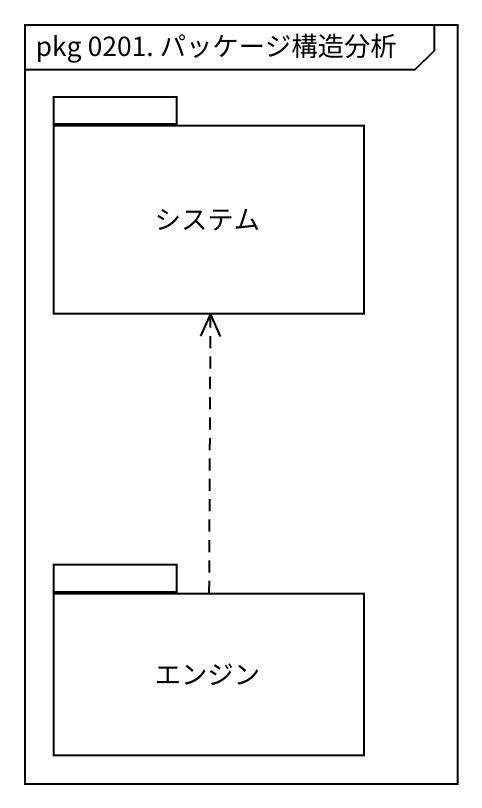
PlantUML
@startuml
mainframe pkg 0201. パッケージ構造分析
package システム {
}
package エンジン {
}
エンジン .up.> システム
@enduml
